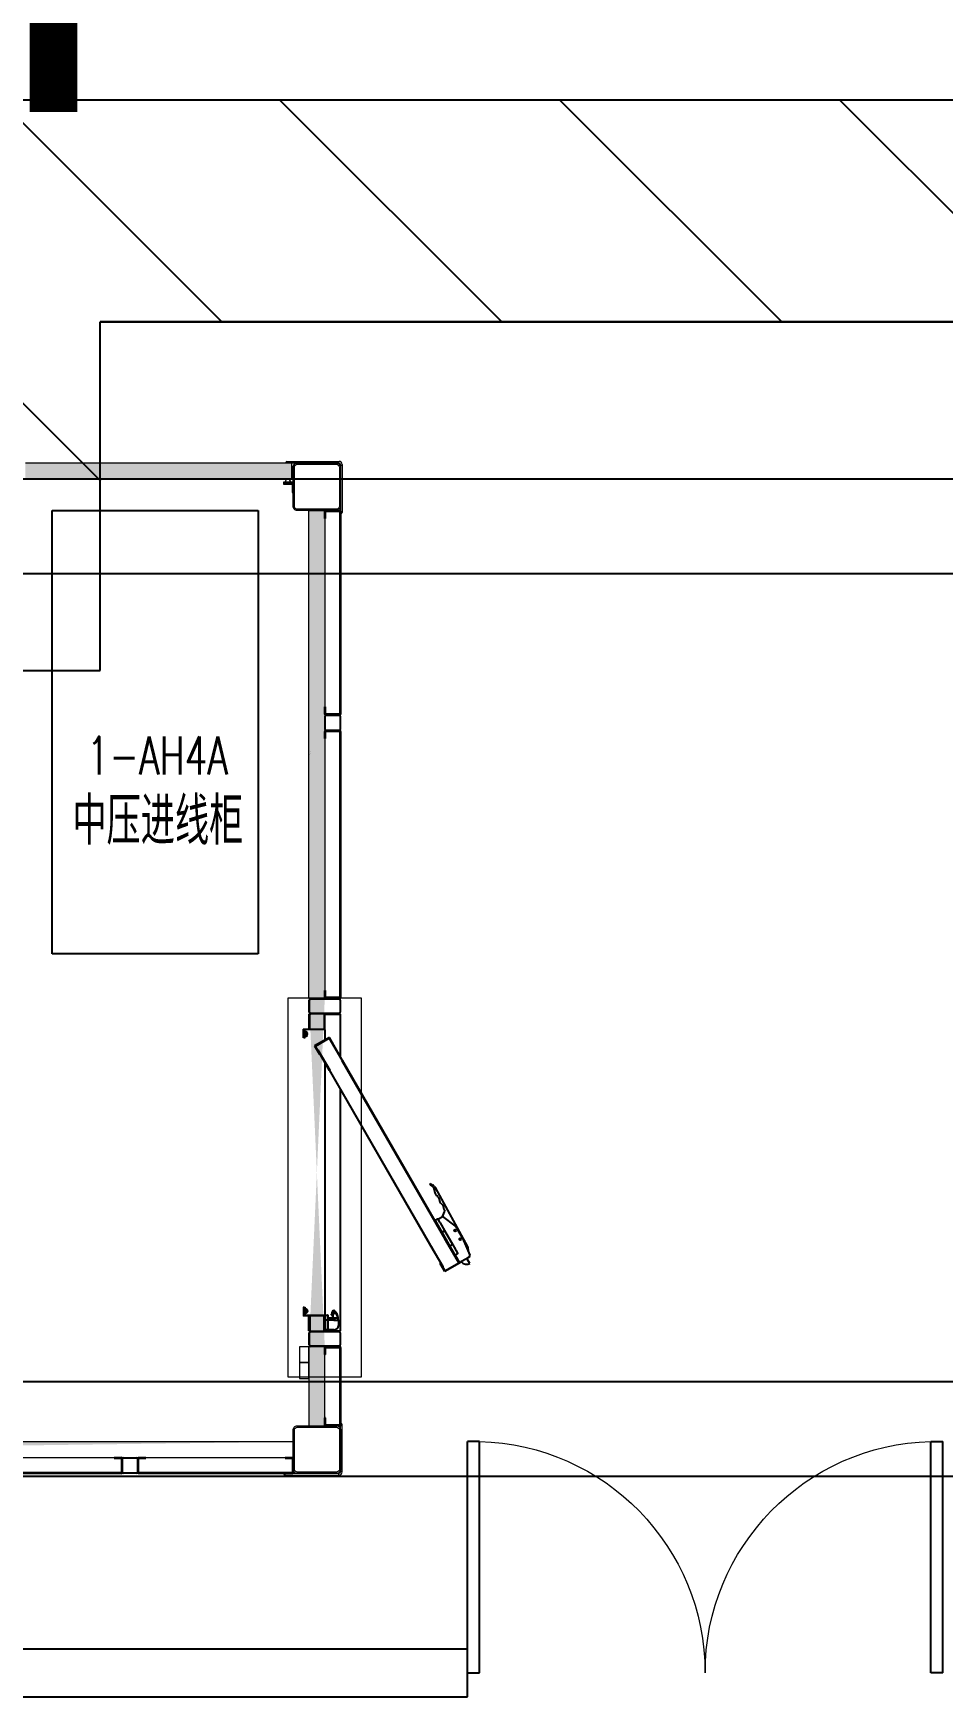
# Model space of a CAD drawing. Extents: x 758840 to 1108724, y -102573 to 143521.
# Drawn here: x 880292 to 883163, y 63888 to 69139 of the extents above; entities that cross this region are included whole.
import ezdxf
from ezdxf.xclip import XClip

# ---------------------------------------------------------------- set-up
doc = ezdxf.new("R2010")
doc.units = 0
doc.header["$LTSCALE"] = 1000
doc.header["$MEASUREMENT"] = 0
for name, color, linetype in [('02电气-设备', 255, 'Continuous'), ('02电气-设备基础', 252, 'Continuous'), ('DOOR_FIRE', 4, 'Continuous'), ('HATCH', 4, 'Continuous'), ('LWIRE', 1, 'Continuous'), ('WALL-MOVE', 6, 'Continuous'), ('电缆沟', 2, 'Continuous'), ('空调标注', 3, 'Continuous'), ('钢盖板', 6, 'Continuous')]:
    doc.layers.add(name, color=color, linetype=linetype)
doc.layers.add('细实线', color=3, linetype='Continuous', lineweight=5)
doc.styles.get("Standard").update_dxf_attribs({"font": 'gbenor.shx', "bigfont": 'gbcbig.shx'})
doc.styles.add('电气文字', font='txtd.shx', dxfattribs={"width": 0.8, "height": 3.5, "bigfont": 'HZTXT.shx'})
pattern_1 = [(315, (-6393581, 4851932.706), (28.28427125, 28.28427125), [4.0142, -35.9858]), (315, (-6393602.19, 4851911.516), (28.28427125, 28.28427125), [4.0142, -35.9858]), (135, (-6393568.565, 4851906.755), (-28.28427125, -28.28427125), [4.0142, -35.9858]), (135, (-6393576.24, 4851899.08), (-28.28427125, -28.28427125), [4.0142, -35.9858]), (225, (-6393553.707, 4851912.52), (28.28427125, -28.28427125), [40.0194, 0.0194]), (180, (-6393563.022, 4851906.045), (-28.2842, 28.2842), [3.4144, -53.1542]), (161.56505, (-6393538.152, 4851934.33), (-28.284169758, 28.28429741), [2.244, -87.1988]), (161.56505, (-6393566.436, 4851906.045), (-28.284169758, 28.28429741), [2.244, -87.1988]), (198.43495, (-6393530.48, 4851935.75), (-28.28429741, 28.28416976), [4.488, -84.9548]), (198.43495, (-6393558.764, 4851907.464), (-28.28429741, 28.28416976), [4.488, -84.9548]), (108.43495, (-6393543.119, 4851937.877), (-28.28429741, 28.284169758), [21.3712, -68.0716]), (108.43495, (-6393571.403, 4851909.593), (-28.28429741, 28.284169758), [21.3712, -68.0716]), (161.56505, (-6393552.715, 4851960.99), (-28.284169758, 28.28429741), [2.244, -87.1988]), (161.56505, (-6393581, 4851932.706), (-28.284169758, 28.28429741), [2.244, -87.1988]), (180, (-6393583.129, 4851933.415), (-28.2842, 28.2842), [3.4144, -53.1542]), (198.43495, (-6393558.26, 4851961.7), (-28.28429741, 28.28416976), [4.488, -84.9548]), (198.43495, (-6393586.543, 4851933.415), (-28.28429741, 28.28416976), [4.488, -84.9548]), (90, (-6393602.9, 4851913.645), (-28.2842, 28.2842), [3.4144, -53.1542]), (108.43495, (-6393573.905, 4851939.8), (-28.28429741, 28.284169758), [2.244, -87.1988]), (108.43495, (-6393602.19, 4851911.516), (-28.28429741, 28.284169758), [2.244, -87.1988]), (71.56505, (-6393574.615, 4851945.343), (-28.28416976, 28.28429741), [4.488, -84.9548]), (71.56505, (-6393602.9, 4851917.06), (-28.28416976, 28.28429741), [4.488, -84.9548]), (161.56505, (-6393550.793, 4851930.204), (-28.284169758, 28.28429741), [21.3712, -68.0716]), (161.56505, (-6393579.077, 4851901.92), (-28.284169758, 28.28429741), [21.3712, -68.0716]), (90, (-6393575.53, 4851893.538), (-28.2842, 28.2842), [3.4144, -53.1542]), (108.43495, (-6393547.244, 4851925.237), (-28.28429741, 28.284169758), [2.244, -87.1988]), (108.43495, (-6393575.529, 4851896.952), (-28.28429741, 28.284169758), [2.244, -87.1988]), (71.56505, (-6393548.664, 4851917.564), (-28.28416976, 28.28429741), [4.488, -84.9548]), (71.56505, (-6393576.948, 4851889.28), (-28.28416976, 28.28429741), [4.488, -84.9548])]

# ---------------------------------------------------------------- blocks, each defined once
blk = doc.blocks.new('332525')
at = {"color": 0, "lineweight": 15}
for p, q in [((1935718.8, 679933.7), (1935745.8, 679933.7)), ((1935718.8, 679930.7), (1935718.8, 679933.7)), ((1935748.8, 679930.7), (1935718.8, 679930.7)), ((1935745.8, 679933.7), (1935745.8, 679960.7)), ((1935745.8, 679960.7), (1935748.8, 679960.7)), ((1935748.8, 679930.7), (1935745.8, 679930.7)), ((1935748.8, 679960.7), (1935748.8, 679930.7)), ((1935748.8, 679933.7), (1935748.8, 679930.7))]:
    blk.add_line(p, q, dxfattribs=at)
blk = doc.blocks.new('dfgfdgdf')
at = {"lineweight": 15}
h = blk.add_hatch(dxfattribs=at)
h.set_pattern_fill('ANSI35', color=2, scale=0.9)
h.set_pattern_definition([(45, (0, 0), (-4.041115254, 4.041115254), []), (45, (4.041, 0), (-4.041115254, 4.041115254), [7.14375, -1.42875, 0, -1.42875])])
h.paths.add_polyline_path([(1999348.3, 678429.3), (1999331.3, 678429.3, 1)])
blk.add_line((1999352.3, 678432.3), (1999327.3, 678432.3))
at = {"color": 0, "lineweight": 15}
for p, q in [((1999352.3, 678432.3), (1999327.3, 678432.3)), ((1999327.3, 678432.3), (1999327.3, 678429.3)), ((1999327.3, 678429.3), (1999352.3, 678429.3)), ((1999352.3, 678432.3), (1999352.3, 678429.3))]:
    blk.add_line(p, q, dxfattribs=at)
blk.add_arc((1999339.8, 678429.3), 8.49, 180, 360, dxfattribs=at)
blk = doc.blocks.new('BD4-PAL0101-LVPM-07')
at = {"ltscale": 5}
h = blk.add_hatch(dxfattribs=at)
h.set_pattern_fill('隔热材料01', color=8, scale=80, angle=45)
h.set_pattern_definition(pattern_1)
h.paths.add_polyline_path([(1915306.6, 710273.1), (1915872.1, 710273.1), (1915872.1, 710323.1), (1915306.6, 710323.1)])
h.paths.add_polyline_path([(1914736.1, 710273.1), (1915301.6, 710273.1), (1915301.6, 710323.1), (1914736.1, 710323.1)])
h.paths.add_polyline_path([(1916874.6, 710323.1), (1915982.1, 710323.1), (1915982.1, 710273.1), (1916874.6, 710273.1)])
h.paths.add_polyline_path([(1917772.1, 710323.1), (1916879.6, 710323.1), (1916879.6, 710273.1), (1917772.1, 710273.1)])
h.paths.add_polyline_path([(1917882.1, 710273.1), (1918774.6, 710273.1), (1918774.6, 710323.1), (1917882.1, 710323.1)])
h.paths.add_polyline_path([(1918779.6, 710323.1), (1918779.6, 710273.1), (1919672.1, 710273.1), (1919672.1, 710323.1)])
h.paths.add_polyline_path([(1920874.6, 710323.1), (1919782.1, 710323.1), (1919782.1, 710273.1), (1920874.6, 710273.1)])
h.paths.add_polyline_path([(1920879.6, 710323.1), (1920879.6, 710273.1), (1921972.1, 710273.1), (1921972.1, 710323.1)])
h.paths.add_polyline_path([(1923279.6, 710323.1), (1922082.1, 710323.1), (1922082.1, 710273.1), (1923279.6, 710273.1)])
h.paths.add_polyline_path([(1923284.6, 710323.1), (1923284.6, 710273.1), (1924482.1, 710273.1), (1924482.1, 710323.1)])
h.paths.add_polyline_path([(1925884.6, 710323.1), (1924592.1, 710323.1), (1924592.1, 710273.1), (1925884.6, 710273.1)])
h.paths.add_polyline_path([(1925889.6, 710323.1), (1925889.6, 710273.1), (1927182.1, 710273.1), (1927182.1, 710323.1)])
h.paths.add_polyline_path([(1927292.1, 710323.1), (1928132.1, 710323.1), (1928132.1, 710273.1), (1927292.1, 710273.1)])
h = blk.add_hatch(dxfattribs=at)
h.set_pattern_fill('隔热材料01', color=8, scale=80, angle=45)
h.set_pattern_definition(pattern_1)
edge = h.paths.add_edge_path()
edge.add_line((1928187.1, 707533.1), (1928187.1, 707283.1))
edge.add_line((1928237.1, 707283.1), (1928237.1, 707533.1))
edge.add_line((1928187.1, 708633.1), (1928187.1, 710173.1))
edge.add_line((1928237.1, 710173.1), (1928237.1, 708633.1))
h = blk.add_hatch(dxfattribs=at)
h.set_pattern_fill('隔热材料01', color=8, scale=80, angle=45)
h.set_pattern_definition(pattern_1)
edge = h.paths.add_edge_path()
edge.add_line((1914731.1, 707183.1), (1914731.1, 707233.1))
edge.add_line((1914741, 707233.1), (1914741, 707183.1))
edge.add_line((1914961.1, 707183.1), (1915777, 707183.1))
edge.add_line((1915777, 707233.1), (1914961.1, 707233.1))
edge.add_line((1915877, 707183.1), (1917641.1, 707183.1))
edge.add_line((1917641.1, 707233.1), (1915877, 707233.1))
edge.add_line((1919291.1, 707183.1), (1924487.1, 707183.1))
edge.add_line((1924487.1, 707233.1), (1919291.1, 707233.1))
edge.add_line((1924587.1, 707183.1), (1928137.1, 707183.1))
edge.add_line((1928137.1, 707233.1), (1924587.1, 707233.1))
edge = h.paths.add_edge_path(flags=17)
edge.add_line((1924487.1, 707183.1), (1924487.1, 707233.1))
edge.add_line((1924587.1, 707233.1), (1924587.1, 707183.1))
edge.add_line((1919291.1, 707233.1), (1919291.1, 707183.1))
edge.add_line((1917641.1, 707183.1), (1917641.1, 707233.1))
edge.add_line((1914961.1, 707233.1), (1914961.1, 707183.1))
edge.add_line((1928137.1, 707183.1), (1928137.1, 707233.1))
at = {"layer": 'HATCH'}
h = blk.add_hatch(dxfattribs=at)
h.set_pattern_fill('ANSI32', color=256)
h.set_pattern_definition([(45, (-1084264.571, -267531.103), (-6.73519209, 6.73519209), []), (45, (-1084260.081, -267531.103), (-6.73519209, 6.73519209), [])])
h.paths.add_polyline_path([(1928207.7, 708481.8), (1928251, 708506.8), (1928294.7, 708431.1), (1928296.7, 708431.5), (1928251.7, 708509.5), (1928204.9, 708482.5), (1928219.9, 708456.5), (1928221.7, 708457.5), (1928214.7, 708469.7)])
h = blk.add_hatch(dxfattribs=at)
h.set_pattern_fill('ISO02W100', color=256, scale=0.5, angle=90)
h.set_pattern_definition([(90, (-1084264.5713, -267531.1032), (-2.5, 2e-16), [6, -1.5])])
h.paths.add_polyline_path([(1928214.7, 708469.7), (1928221.7, 708457.5), (1928251.7, 708405.5), (1928252.6, 708406), (1928215.5, 708470.2)])
h = blk.add_hatch(dxfattribs=at)
h.set_pattern_fill('ANSI32', color=256, angle=60)
h.set_pattern_definition([(105, (1632899.145, -347526.268), (-9.200443495, -2.465251405), []), (105, (1632901.3905, -347522.38), (-9.200443495, -2.465251405), [])])
h.paths.add_polyline_path([(1928616.5, 707773.1), (1928659.8, 707798.1), (1928616.1, 707873.8), (1928617.5, 707875.4), (1928662.5, 707797.4), (1928615.8, 707770.4), (1928600.8, 707796.3), (1928602.5, 707797.3), (1928609.5, 707785.2)])
h = blk.add_hatch(dxfattribs=at)
h.set_pattern_fill('ISO02W100', color=256, scale=0.5, angle=150)
h.set_pattern_definition([(150, (1632899.1454, -347526.2684), (-1.25, -2.1650635095), [6, -1.5])])
h.paths.add_polyline_path([(1928609.5, 707785.2), (1928602.5, 707797.3), (1928572.5, 707849.4), (1928573.3, 707849.9), (1928610.4, 707785.7)])
at = {"linetype": 'ByBlock', "lineweight": 15}
for p, q in [((1927292.1, 710323.1), (1928132.1, 710323.1)), ((1928117.1, 710323.1), (1928117.1, 710328.1)), ((1928117.1, 710328.1), (1928282.1, 710328.1)), ((1928132.1, 710323.1), (1928132.1, 710273.1)), ((1928280.1, 710323.1), (1928280.1, 710328.1)), ((1928287.1, 710316.1), (1928292.1, 710316.1)), ((1928292.1, 710318.1), (1928292.1, 710167.1)), ((1928132.1, 710273.1), (1927292.1, 710273.1)), ((1928287.1, 710167.1), (1928292.1, 710167.1)), ((1928289.1, 710164.1), (1928287.1, 710164.1)), ((1928187.1, 708633.1), (1928287.1, 708633.1)), ((1928289.1, 707290.1), (1928287.1, 707290.1)), ((1928287.1, 707287.1), (1928292.1, 707287.1)), ((1928292.1, 707138.1), (1928292.1, 707287.1)), ((1928280.1, 707133.1), (1928108.1, 707133.1)), ((1928111.1, 707133.1), (1928111.1, 707128.1)), ((1928111.1, 707128.1), (1928282.1, 707128.1)), ((1928287.1, 707140.1), (1928292.1, 707140.1))]:
    blk.add_line(p, q, dxfattribs=at)
at = {"linetype": 'Continuous', "lineweight": 15}
for p, q in [((1927319.9, 710322), (1927319.9, 710322)), ((1928235.9, 709492.1), (1928235.9, 709492.1)), ((1928187.8, 709425.5), (1928187.8, 709425.5)), ((1928188.6, 709404.3), (1928188.6, 709404.3)), ((1928190.7, 709404.9), (1928190.7, 709404.9)), ((1928192.5, 709412.9), (1928192.5, 709412.9)), ((1928187.3, 708678.5), (1928187.3, 708678.5)), ((1928209.5, 708633.6), (1928209.5, 708633.6))]:
    blk.add_line(p, q, dxfattribs=at)
at = {"lineweight": 15}
for p, q in [((1928287.1, 710316.1), (1928287.1, 710164.1)), ((1928137.1, 710262.6), (1928107.1, 710262.6)), ((1928107.1, 710262.6), (1928107.1, 710259.6)), ((1928137.1, 710259.6), (1928110.1, 710259.6)), ((1928110.1, 710259.6), (1928137.1, 710259.6)), ((1928137.1, 710259.6), (1928137.1, 710262.6)), ((1928187.1, 710173.1), (1928237.1, 710173.1)), ((1928187.1, 708633.1), (1928187.1, 710173.1)), ((1928237.1, 710173.1), (1928237.1, 708633.1)), ((1928353.3, 708633.1), (1928120.8, 708633.1)), ((1928120.8, 708633.1), (1928120.8, 707438.5)), ((1928237.1, 708633.1), (1928187.1, 708633.1)), ((1928353.3, 707438.5), (1928353.3, 708633.1)), ((1928234.1, 708583.1), (1928234.1, 708536.1)), ((1928237.1, 708583.1), (1928237.1, 708533.1)), ((1928234.1, 708536.1), (1928169.1, 708536.1)), ((1928169.1, 708508.1), (1928169.1, 708536.1)), ((1928172.1, 708508.1), (1928169.1, 708508.1)), ((1928237.1, 708533.1), (1928172.1, 708533.1)), ((1928172.1, 708533.1), (1928172.1, 708508.1)), ((1928172.1, 707658.1), (1928169.1, 707658.1)), ((1928169.1, 707658.1), (1928169.1, 707630.1)), ((1928172.1, 707633.1), (1928172.1, 707658.1)), ((1928234.1, 707630.1), (1928169.1, 707630.1)), ((1928237.1, 707633.1), (1928172.1, 707633.1)), ((1928234.1, 707583.1), (1928234.1, 707630.1)), ((1928237.1, 707583.1), (1928237.1, 707633.1)), ((1928237.1, 707533.1), (1928187.1, 707533.1)), ((1928187.1, 707533.1), (1928187.1, 707283.1)), ((1928237.1, 707283.1), (1928237.1, 707533.1)), ((1928120.8, 707438.5), (1928353.3, 707438.5)), ((1928187.1, 707283.1), (1928237.1, 707283.1)), ((1928137.1, 707233.1), (1924587.1, 707233.1)), ((1928137.1, 707183.1), (1928137.1, 707233.1)), ((1924587.1, 707183.1), (1928137.1, 707183.1))]:
    blk.add_line(p, q, dxfattribs=at)
at = {"linetype": 'Continuous', "lineweight": 25}
for p, q in [((1928237.1, 710148.1), (1928237.1, 710170.9)), ((1928239.1, 710148.1), (1928239.1, 710170.9)), ((1928284.9, 710173.1), (1928239.3, 710173.1)), ((1928239.3, 710173.1), (1928284.9, 710173.1)), ((1928239.3, 710171.1), (1928284.9, 710171.1)), ((1928285.1, 710170.9), (1928285.1, 709530.3)), ((1928287.1, 710170.9), (1928287.1, 709530.3)), ((1928239.1, 710148.1), (1928237.1, 710148.1)), ((1928237.1, 709530.3), (1928237.1, 709553.1)), ((1928239.1, 709553.1), (1928237.1, 709553.1)), ((1928239.1, 709530.3), (1928239.1, 709553.1)), ((1928284.9, 709530.1), (1928239.3, 709530.1)), ((1928284.9, 709528.1), (1928239.3, 709528.1)), ((1928237.1, 709453.1), (1928237.1, 709475.9)), ((1928239.1, 709453.1), (1928237.1, 709453.1)), ((1928239.1, 709453.1), (1928239.1, 709475.9)), ((1928284.9, 709478.1), (1928239.3, 709478.1)), ((1928239.3, 709478.1), (1928284.9, 709478.1)), ((1928239.3, 709476.1), (1928284.9, 709476.1)), ((1928285.1, 709475.9), (1928285.1, 708635.3)), ((1928287.1, 709475.9), (1928287.1, 708635.3)), ((1928237.1, 708635.3), (1928237.1, 708658.1)), ((1928239.1, 708658.1), (1928237.1, 708658.1)), ((1928239.1, 708635.3), (1928239.1, 708658.1)), ((1928284.9, 708635.1), (1928239.3, 708635.1)), ((1928284.9, 708633.1), (1928239.3, 708633.1)), ((1928571.4, 708047.3), (1928568.6, 708045.8)), ((1928573.2, 708041.4), (1928568.6, 708045.8)), ((1928577.7, 708043.6), (1928571.4, 708047.3)), ((1928586.8, 708034.2), (1928686.9, 707850.7)), ((1928613, 707967), (1928616.5, 707960.6)), ((1928592.7, 707936.3), (1928585, 707931.8)), ((1928590.5, 707922.2), (1928585, 707931.8)), ((1928592.4, 707918.9), (1928590.5, 707922.2)), ((1928606.7, 707894.1), (1928592.4, 707918.9)), ((1928593.5, 707936.3), (1928607.2, 707943.6)), ((1928594.3, 707935.6), (1928599.5, 707926.5)), ((1928599.5, 707926.5), (1928601.1, 707923.8)), ((1928601.1, 707923.8), (1928614.9, 707900)), ((1928608.2, 707944.1), (1928647.4, 707914.4)), ((1928610, 707946.5), (1928616.5, 707960.6)), ((1928610.1, 707943.8), (1928611.2, 707941.8)), ((1928614.5, 707898.6), (1928606.7, 707894.1)), ((1928631.7, 707850.8), (1928606.7, 707894.1)), ((1928614.9, 707900), (1928640.9, 707854.9)), ((1928652.7, 707908.5), (1928674.8, 707870.1)), ((1928676.5, 707866.7), (1928695.3, 707821.8)), ((1928677.1, 707869), (1928676.9, 707868.9)), ((1928639.5, 707855.3), (1928631.7, 707850.8)), ((1928641.1, 707834.6), (1928631.7, 707850.8)), ((1928640.9, 707854.9), (1928649.7, 707839.6)), ((1928643, 707831.2), (1928641.1, 707834.6)), ((1928648.4, 707821.8), (1928643, 707831.2)), ((1928656.2, 707826.3), (1928648.4, 707821.8)), ((1928648.4, 707821.8), (1928662, 707798.2)), ((1928649.7, 707839.6), (1928651.3, 707836.9)), ((1928651.3, 707836.9), (1928656.5, 707827.9)), ((1928685.3, 707853.6), (1928685.5, 707853.7)), ((1928693.8, 707816.9), (1928685.8, 707811.9)), ((1928695.2, 707795.7), (1928685.8, 707811.9)), ((1928689, 707844.3), (1928691.1, 707831.9)), ((1928662.1, 707798.2), (1928662, 707798.2)), ((1928662.5, 707797.4), (1928662.1, 707798.2)), ((1928662.5, 707797.4), (1928668.9, 707801.3)), ((1928237.1, 707508.1), (1928237.1, 707530.9)), ((1928239.1, 707508.1), (1928237.1, 707508.1)), ((1928239.1, 707508.1), (1928239.1, 707530.9)), ((1928284.9, 707533.1), (1928239.3, 707533.1)), ((1928239.3, 707533.1), (1928284.9, 707533.1)), ((1928239.3, 707531.1), (1928284.9, 707531.1)), ((1928285.1, 707530.9), (1928285.1, 707285.3)), ((1928287.1, 707530.9), (1928287.1, 707285.3)), ((1928237.1, 707285.3), (1928237.1, 707308.1)), ((1928239.1, 707308.1), (1928237.1, 707308.1)), ((1928239.1, 707285.3), (1928239.1, 707308.1)), ((1928284.9, 707285.1), (1928239.3, 707285.1)), ((1928284.9, 707283.1), (1928239.3, 707283.1)), ((1927572.1, 707181.1), (1927572.1, 707183.1)), ((1927572.1, 707183.1), (1927594.9, 707183.1)), ((1927572.1, 707181.1), (1927594.9, 707181.1)), ((1927595.1, 707180.9), (1927595.1, 707135.3)), ((1927597.1, 707135.3), (1927597.1, 707180.9)), ((1927597.1, 707180.9), (1927597.1, 707135.3)), ((1927647.1, 707135.3), (1927647.1, 707180.9)), ((1927649.1, 707135.3), (1927649.1, 707180.9)), ((1927649.3, 707183.1), (1927672.1, 707183.1)), ((1927649.3, 707181.1), (1927672.1, 707181.1)), ((1927672.1, 707181.1), (1927672.1, 707183.1)), ((1928112.1, 707181.1), (1928112.1, 707183.1)), ((1928112.1, 707183.1), (1928134.9, 707183.1)), ((1928112.1, 707181.1), (1928134.9, 707181.1)), ((1928135.1, 707180.9), (1928135.1, 707135.3)), ((1928137.1, 707135.3), (1928137.1, 707180.9)), ((1928137.1, 707180.9), (1928137.1, 707135.3)), ((1927594.9, 707135.1), (1927139.3, 707135.1)), ((1927594.9, 707133.1), (1927139.3, 707133.1)), ((1928134.9, 707135.1), (1927649.3, 707135.1)), ((1928134.9, 707133.1), (1927649.3, 707133.1))]:
    blk.add_line(p, q, dxfattribs=at)
for p, q in [((1928234.1, 708583.1), (1928237.1, 708583.1)), ((1928251.7, 708509.5), (1928204.9, 708482.5)), ((1928207.7, 708481.8), (1928251, 708506.8)), ((1928251, 708506.8), (1928294.7, 708431.1)), ((1928296.7, 708431.5), (1928251.7, 708509.5)), ((1928204.9, 708482.5), (1928219.9, 708456.5)), ((1928221.7, 708457.5), (1928207.7, 708481.8)), ((1928219.9, 708456.5), (1928221.7, 708457.5)), ((1928617.5, 707875.4), (1928293, 708438)), ((1928248, 708412), (1928609.5, 707785.2)), ((1928573.3, 707849.9), (1928248.8, 708412.5)), ((1928252.6, 708406), (1928251.7, 708405.5)), ((1928252.6, 708406), (1928251.7, 708405.5)), ((1928291.3, 708437), (1928616.1, 707873.8)), ((1928296.7, 708431.5), (1928294.7, 708431.1)), ((1928296.7, 708431.5), (1928294.7, 708431.1)), ((1928585, 707931.8), (1928662.5, 707797.4)), ((1928617.5, 707875.4), (1928616.1, 707873.8)), ((1928659.8, 707798.1), (1928616.1, 707873.8)), ((1928617.5, 707875.4), (1928662.5, 707797.4)), ((1928573.3, 707849.9), (1928572.5, 707849.4)), ((1928600.8, 707796.3), (1928602.5, 707797.3)), ((1928615.8, 707770.4), (1928600.8, 707796.3)), ((1928602.5, 707797.3), (1928616.5, 707773.1)), ((1928662.5, 707797.4), (1928615.8, 707770.4)), ((1928616.5, 707773.1), (1928659.8, 707798.1)), ((1928235.6, 707583.1), (1928237.1, 707583.1))]:
    blk.add_line(p, q)
at = {"lineweight": -3}
for p, q in [((1928237.1, 708583.1), (1928287.1, 708583.1)), ((1928287.1, 708448.2), (1928287.1, 708583.1)), ((1928237.1, 708533.1), (1928237.1, 708501.1)), ((1928237.1, 708432.8), (1928237.1, 707633.1)), ((1928287.1, 707583.1), (1928287.1, 708344.2)), ((1928237.1, 707583.1), (1928287.1, 707583.1))]:
    blk.add_line(p, q, dxfattribs=at)
at = {"linetype": 'Continuous'}
for p, q in [((1928237.1, 707633.1), (1928237.1, 707586.1)), ((1928237.1, 707633.1), (1928246.1, 707633.1)), ((1928246.1, 707616.8), (1928237.1, 707616.8)), ((1928246.1, 707633.1), (1928246.1, 707586.4)), ((1928246.6, 707632.6), (1928246.6, 707586.7)), ((1928246.6, 707621.4), (1928247.1, 707621.4)), ((1928246.7, 707624), (1928279, 707624)), ((1928247.1, 707586.1), (1928247.1, 707621.4)), ((1928251.8, 707618.4), (1928251.9, 707618.9)), ((1928254.2, 707623.5), (1928270.8, 707623.5)), ((1928261.9, 707640.5), (1928261.9, 707623.5)), ((1928262.4, 707640.5), (1928261.9, 707640.5)), ((1928262.4, 707640.5), (1928262.4, 707624)), ((1928267.8, 707643.5), (1928268.1, 707643.9)), ((1928278.5, 707623.7), (1928278.5, 707617.1)), ((1928279, 707617.1), (1928279, 707624)), ((1928280.1, 707617.1), (1928280.1, 707616.6)), ((1928280.1, 707616.6), (1928280.1, 707600.1)), ((1928280.6, 707616.6), (1928280.1, 707616.6)), ((1928280.6, 707600.1), (1928280.1, 707600.1)), ((1928280.6, 707616.6), (1928280.6, 707600.1)), ((1928246.1, 707586.3), (1928237.1, 707586.3)), ((1928266.6, 707586.1), (1928237.1, 707586.1)), ((1928246.1, 707586.1), (1928246.1, 707586.3)), ((1928266.6, 707586.6), (1928246.6, 707586.6)), ((1928266.6, 707586.1), (1928266.6, 707586.6))]:
    blk.add_line(p, q, dxfattribs=at)
for points in [[(1928187.1, 708583.1), (1928187.1, 708536.1), (1928189.8, 708536.1), (1928189.8, 708583.1)], [(1928187.1, 707583.1), (1928187.1, 707630.1), (1928189.8, 707630.1), (1928189.8, 707583.1)]]:
    blk.add_lwpolyline(points, close=True)
for points in [[(1928251.7, 708405.5), (1928214.7, 708469.7), (1928215.5, 708470.2), (1928252.6, 708406)], [(1928572.5, 707849.4), (1928609.5, 707785.2), (1928610.4, 707785.7), (1928573.3, 707849.9)]]:
    blk.add_lwpolyline(points)
at = {"linetype": 'Continuous', "lineweight": 25, "flags": 128}
for points in [[(1928607.2, 707943.6), (1928607.4, 707943.7), (1928607.6, 707943.8), (1928607.7, 707943.9), (1928607.9, 707944), (1928608, 707944), (1928608.1, 707944.1), (1928608.1, 707944.1), (1928608.2, 707944.1)], [(1928677.1, 707869), (1928677.2, 707868.9), (1928677.4, 707868.6), (1928677.6, 707868.1), (1928678, 707867.4), (1928678.5, 707866.6), (1928679, 707865.6), (1928679.6, 707864.4), (1928680.3, 707863.2), (1928681, 707862), (1928681.7, 707860.7), (1928682.3, 707859.5), (1928683, 707858.3), (1928683.6, 707857.2), (1928684.2, 707856.2), (1928684.6, 707855.3), (1928685, 707854.6), (1928685.3, 707854.1), (1928685.4, 707853.8), (1928685.5, 707853.7), (1928685.5, 707853.7)], [(1928685.8, 707811.9), (1928685.7, 707811.8), (1928685.4, 707811.7), (1928684.9, 707811.4), (1928684.2, 707811), (1928683.3, 707810.5), (1928682.3, 707809.9), (1928681, 707809.1), (1928679.7, 707808.3), (1928678.1, 707807.5), (1928676.4, 707806.5), (1928674.6, 707805.4), (1928672.7, 707804.3), (1928670.7, 707803.2), (1928668.6, 707802), (1928666.5, 707800.7), (1928664.3, 707799.5), (1928662.1, 707798.2)]]:
    blk.add_lwpolyline(points, dxfattribs=at)
at = {"lineweight": 15}
for points in [[(1928157.1, 707483.1), (1928187.1, 707483.1), (1928187.1, 707533.1), (1928157.1, 707533.1)], [(1928157.1, 707433.1), (1928187.1, 707433.1), (1928187.1, 707483.1), (1928157.1, 707483.1)]]:
    blk.add_lwpolyline(points, close=True, dxfattribs=at)
at = {"linetype": 'Continuous', "lineweight": 25}
for centre in [(1928648.9, 707900.3), (1928664.9, 707872.6)]:
    blk.add_circle(centre, 3, dxfattribs=at)
blk.add_circle((1928259.5, 707634.8), 1.99)
at = {"linetype": 'Continuous'}
for radius in [3.25, 1.75]:
    blk.add_circle((1928266, 707640.5), radius, dxfattribs=at)
at = {"linetype": 'ByBlock', "lineweight": 15}
for centre, radius, start, end in [((1928117.1, 710325.1), 3, 90, 180), ((1928280.1, 710316.1), 7, 0, 90), ((1928282.1, 710318.1), 10, 0, 90), ((1928289.1, 710167.1), 3, 270, 0), ((1928289.1, 707287.1), 3, 0, 90), ((1928111.1, 707131.1), 3, 180, 270), ((1928280.1, 707140.1), 7, 270, 0), ((1928282.1, 707138.1), 10, 270, 0)]:
    blk.add_arc(centre, radius, start, end, dxfattribs=at)
at = {"lineweight": 15}
blk.add_arc((1928120.6, 710262.6), 8.49, 0, 180, dxfattribs=at)
at = {"linetype": 'Continuous', "lineweight": 25}
for centre, radius, start, end in [((1928239.3, 710170.9), 2.2, 90, 180), ((1928239.3, 710170.9), 0.2, 90, 180), ((1928284.9, 710170.9), 2.2, 0, 90), ((1928284.9, 710170.9), 0.2, 0, 90), ((1928239.3, 709530.3), 2.2, 180, 270), ((1928239.3, 709530.3), 0.2, 180, 270), ((1928284.9, 709530.3), 2.2, 270, 0), ((1928284.9, 709530.3), 0.2, 270, 0), ((1928239.3, 709475.9), 2.2, 90, 180), ((1928239.3, 709475.9), 0.2, 90, 180), ((1928284.9, 709475.9), 2.2, 0, 90), ((1928284.9, 709475.9), 0.2, 0, 90), ((1928239.3, 708635.3), 2.2, 180, 270), ((1928239.3, 708635.3), 0.2, 180, 270), ((1928284.9, 708635.3), 2.2, 270, 0), ((1928284.9, 708635.3), 0.2, 270, 0), ((1928564.9, 708022.1), 25, 44.8765, 59.298), ((1928612.7, 707945.3), 3, 155.366, 208.1526), ((1928635.4, 707898.5), 20, 29.9999, 52.8925), ((1928614, 707899.5), 1, 299.9935, 29.9935), ((1928648.8, 707855.1), 30, 22.7467, 29.9999), ((1928640, 707854.4), 1, 29.9935, 119.9935), ((1928669.3, 707841.3), 20, 8.5112, 10.4112), ((1928691.6, 707820.3), 4, 301.9999, 22.7467), ((1928685.2, 707813), 20, 215.6951, 299.9999), ((1928239.3, 707530.9), 2.2, 90, 180), ((1928239.3, 707530.9), 0.2, 90, 180), ((1928284.9, 707530.9), 2.2, 0, 90), ((1928284.9, 707530.9), 0.2, 0, 90), ((1928239.3, 707285.3), 2.2, 180, 270), ((1928239.3, 707285.3), 0.2, 180, 270), ((1928284.9, 707285.3), 2.2, 270, 0), ((1928284.9, 707285.3), 0.2, 270, 0), ((1927594.9, 707180.9), 2.2, 0, 90), ((1927594.9, 707180.9), 0.2, 0, 90), ((1927649.3, 707180.9), 2.2, 90, 180), ((1927649.3, 707180.9), 0.2, 90, 180), ((1928134.9, 707180.9), 2.2, 0, 90), ((1928134.9, 707180.9), 0.2, 0, 90), ((1927594.9, 707135.3), 0.2, 270, 0), ((1927594.9, 707135.3), 2.2, 270, 0), ((1927649.3, 707135.3), 2.2, 180, 270), ((1927649.3, 707135.3), 0.2, 180, 270), ((1928134.9, 707135.3), 0.2, 270, 0), ((1928134.9, 707135.3), 2.2, 270, 0)]:
    blk.add_arc(centre, radius, start, end, dxfattribs=at)
at = {"linetype": 'Continuous'}
for centre, radius, start, end in [((1928246.1, 707632.6), 0.5, 0, 90), ((1928252.6, 707624.8), 6, 180, 262.8973), ((1928258.6, 707624.9), 12, 186.1504, 186.6338), ((1928258.9, 707624.9), 12.3, 186.639, 188.0783), ((1928252.6, 707624.8), 6.5, 212.2064, 262.8973), ((1928280.6, 707849.5), 232.9, 262.8973, 269.877), ((1928280.6, 707849.5), 232.4, 262.8973, 269.877), ((1928266, 707640.5), 6.5, 357.5273, 230.7667), ((1928266, 707640.5), 6, 1.7783, 226.7896), ((1928265.9, 707640.5), 4, 57.6083, 180), ((1928265.9, 707640.5), 3.5, 57.6083, 180), ((1928266.6, 707600.1), 14, 270, 0), ((1928266.6, 707600.1), 13.5, 270, 0), ((1928255.4, 707624), 23.1, 0, 57.6083), ((1928255.4, 707624), 23.6, 0, 57.6083), ((1928280.1, 707616.6), 0.5, 0, 89.877), ((1928246.1, 707586.6), 0.5, 270.0307, 0.0307), ((1928249.4, 707586.4), 3.26, 179.9989, 181.4196), ((1928253.1, 707586.7), 6.52, 179.9998, 180.7102)]:
    blk.add_arc(centre, radius, start, end, dxfattribs=at)
at = {"linetype": 'Continuous', "lineweight": 25}
for centre, major_axis, ratio, start_param, end_param in [((1928593.4, 707935.1), (0.65, -1.13), 0.766044, 2.407056, 3.141593), ((1928593.4, 707935.1), (0.65, -1.13), 0.766044, 1.570796, 2.407056), ((1928655.6, 707827.4), (0.65, -1.12), 0.770402, 0, 1.570796)]:
    blk.add_ellipse(centre, major_axis=major_axis, ratio=ratio, start_param=start_param, end_param=end_param, dxfattribs=at)
for points, knots in [([(1928585.3, 708020.2), (1928585, 708021.3), (1928584.4, 708023.6), (1928583.7, 708027.1), (1928582.8, 708030.5), (1928581.7, 708033.5), (1928580.2, 708036.1), (1928578.4, 708038.2), (1928576.1, 708040.1), (1928574.2, 708041), (1928573.2, 708041.4)], [0, 0, 0, 0, 0.13747, 0.275749, 0.412596, 0.54685, 0.651576, 0.758535, 0.872548, 1, 1, 1, 1]), ([(1928582.6, 708039.8), (1928583.1, 708039.3), (1928583.9, 708038.4), (1928584.9, 708037.1), (1928585.6, 708036.2), (1928586, 708035.6), (1928586.3, 708035.1), (1928586.5, 708034.8), (1928586.6, 708034.6), (1928586.6, 708034.5), (1928586.7, 708034.4), (1928586.7, 708034.3), (1928586.7, 708034.3), (1928586.8, 708034.3), (1928586.8, 708034.3), (1928586.8, 708034.2), (1928586.8, 708034.2), (1928586.8, 708034.2), (1928586.8, 708034.2), (1928586.8, 708034.2), (1928586.8, 708034.2), (1928586.8, 708034.2)], [0, 0, 0, 0, 0.285647, 0.520422, 0.679606, 0.786579, 0.858077, 0.905671, 0.937287, 0.958261, 0.972173, 0.981413, 0.987557, 0.991654, 0.994395, 0.996239, 0.997498, 0.998734, 0.999252, 0.999693, 1, 1, 1, 1]), ([(1928586.7, 708016.1), (1928586.5, 708016.7), (1928585.9, 708018), (1928585.5, 708019.4), (1928585.3, 708020.2)], [0, 0, 0, 0, 0.458562, 1, 1, 1, 1]), ([(1928587.7, 708014.3), (1928587.7, 708014.3), (1928587.7, 708014.4), (1928587.7, 708014.4), (1928587.6, 708014.4), (1928587.5, 708014.7), (1928587.2, 708015.3), (1928586.9, 708015.9), (1928586.7, 708016.1)], [0, 0, 0, 0, 0.010373, 0.023976, 0.049157, 0.137104, 0.561008, 1, 1, 1, 1]), ([(1928602.1, 707987.5), (1928602.1, 707987.5), (1928601.6, 707988.5), (1928600.8, 707990.8), (1928600, 707994.5), (1928599.3, 707997.7), (1928598.4, 708000.5), (1928597.6, 708002.3), (1928596.5, 708004), (1928595, 708005.9), (1928592.7, 708008.4), (1928589.9, 708011.2), (1928588.3, 708013.4), (1928587.7, 708014.3)], [0, 0, 0, 0, 0.000002, 0.113086, 0.227962, 0.36482, 0.434206, 0.503485, 0.562184, 0.620942, 0.741073, 0.888612, 1, 1, 1, 1]), ([(1928604.4, 707984.8), (1928604, 707985.2), (1928603.3, 707985.7), (1928602.7, 707986.4), (1928602.5, 707986.8), (1928602.3, 707987), (1928602.2, 707987.2), (1928602.2, 707987.3), (1928602.1, 707987.4), (1928602.1, 707987.4), (1928602.1, 707987.4), (1928602.1, 707987.4), (1928602.1, 707987.5), (1928602.1, 707987.5), (1928602.1, 707987.5)], [0, 0, 0, 0, 0.481251, 0.653153, 0.771122, 0.850158, 0.902214, 0.93624, 0.958507, 0.973197, 0.986566, 0.992393, 0.997095, 1, 1, 1, 1]), ([(1928604.4, 707984.8), (1928605.2, 707984.2), (1928606.7, 707983.1), (1928608.6, 707981), (1928610, 707978.4), (1928610.9, 707975.7), (1928611.5, 707972.8), (1928612.1, 707969.9), (1928612.7, 707968), (1928613, 707967)], [0, 0, 0, 0, 0.139985, 0.280152, 0.420261, 0.56011, 0.706673, 0.853191, 1, 1, 1, 1]), ([(1928686.9, 707850.7), (1928686.9, 707850.7), (1928686.9, 707850.7), (1928686.9, 707850.7), (1928686.9, 707850.7), (1928686.9, 707850.7), (1928687, 707850.5), (1928687.4, 707849.8), (1928687.9, 707848.5), (1928688.5, 707846.8), (1928688.8, 707845.5), (1928688.9, 707844.9)], [0, 0, 0, 0, 0.000472, 0.001102, 0.002314, 0.007063, 0.025853, 0.100787, 0.400751, 0.698075, 1, 1, 1, 1])]:
    blk.add_open_spline(points, degree=3, knots=knots, dxfattribs=at)
at = {"linetype": 'Continuous'}
for points, knots in [([(1928246.6, 707617), (1928246.6, 707617), (1928246.6, 707617), (1928246.6, 707616.9), (1928246.5, 707616.9), (1928246.4, 707616.8), (1928246.3, 707616.8), (1928246.2, 707616.8), (1928246.1, 707616.8)], [0, 0, 0, 0, 0.080311, 0.16989, 0.274034, 0.394487, 0.679099, 1, 1, 1, 1]), ([(1928247.1, 707621.4), (1928247.1, 707621.5), (1928246.9, 707622.1), (1928246.8, 707622.7), (1928246.7, 707623.2)], [0, 0, 0, 0, 0.25148, 1, 1, 1, 1]), ([(1928270.8, 707624), (1928270.8, 707624), (1928270.8, 707624), (1928270.8, 707624), (1928270.8, 707624), (1928270.8, 707623.9), (1928270.8, 707623.9), (1928270.8, 707623.9), (1928270.8, 707623.9), (1928270.8, 707623.8), (1928270.8, 707623.7), (1928270.8, 707623.7)], [0, 0, 0, 0, 0.004306, 0.017161, 0.038493, 0.068226, 0.152399, 0.268094, 0.413401, 0.585904, 1, 1, 1, 1]), ([(1928270.8, 707623.7), (1928270.9, 707623.7), (1928271, 707623.7), (1928271.1, 707623.8), (1928271.2, 707623.8), (1928271.3, 707623.9), (1928271.3, 707623.9), (1928271.3, 707623.9), (1928271.3, 707624)], [0, 0, 0, 0, 0.318418, 0.601539, 0.722113, 0.826859, 0.917754, 1, 1, 1, 1]), ([(1928270.8, 707623.5), (1928270.8, 707623.5), (1928270.9, 707623.5), (1928271, 707623.5), (1928271.1, 707623.5), (1928271.1, 707623.5), (1928271.2, 707623.5), (1928271.3, 707623.5), (1928271.3, 707623.5), (1928271.3, 707623.5), (1928271.3, 707623.5), (1928271.3, 707623.5)], [0, 0, 0, 0, 0.193349, 0.37967, 0.551242, 0.701751, 0.82558, 0.91801, 0.975918, 0.991706, 1, 1, 1, 1]), ([(1928246.6, 707586.7), (1928246.6, 707586.7), (1928246.6, 707586.6), (1928246.6, 707586.6), (1928246.5, 707586.5), (1928246.4, 707586.5), (1928246.3, 707586.4), (1928246.2, 707586.4), (1928246.1, 707586.4)], [0, 0, 0, 0, 0.080311, 0.16989, 0.274034, 0.394487, 0.679099, 1, 1, 1, 1]), ([(1928246.6, 707586.6), (1928246.6, 707586.5), (1928246.5, 707586.4), (1928246.4, 707586.4), (1928246.3, 707586.4), (1928246.2, 707586.3), (1928246.1, 707586.3)], [0, 0, 0, 0, 0.389192, 0.527509, 0.678026, 1, 1, 1, 1])]:
    blk.add_open_spline(points, degree=3, knots=knots, dxfattribs=at)
at = {"layer": '02电气-设备', "color": 5, "ltscale": 5}
for p, q in [((1927377.1, 710173.1), (1928027.1, 710173.1)), ((1927377.1, 708773.1), (1927377.1, 710173.1)), ((1928027.1, 710173.1), (1928027.1, 708773.1)), ((1928027.1, 708773.1), (1927377.1, 708773.1))]:
    blk.add_line(p, q, dxfattribs=at)
at = {"layer": '空调标注', "linetype": 'ByBlock', "lineweight": 15}
for p, q in [((1928114.1, 710325.1), (1928114.1, 710323.1)), ((1928114.1, 710323.1), (1928149.7, 710323.1)), ((1928280.1, 710323.1), (1928274.5, 710323.1)), ((1928287.1, 707140.1), (1928287.1, 707290.1)), ((1928108.1, 707131.1), (1928108.1, 707133.1)), ((1928280.1, 707133.1), (1928280.1, 707128.1))]:
    blk.add_line(p, q, dxfattribs=at)
at = {"layer": '细实线', "lineweight": 15}
for p, q in [((1928237.1, 709482.1), (1928237.1, 709524.1)), ((1928239.1, 709482.1), (1928239.1, 709524.1)), ((1928241.1, 709528.1), (1928283.1, 709528.1)), ((1928241.1, 709526.1), (1928283.1, 709526.1)), ((1928285.1, 709524.1), (1928285.1, 709482.1)), ((1928287.1, 709524.1), (1928287.1, 709482.1)), ((1928283.1, 709480.1), (1928241.1, 709480.1)), ((1928283.1, 709478.1), (1928241.1, 709478.1)), ((1927597.1, 707137.1), (1927597.1, 707179.1)), ((1927599.1, 707137.1), (1927599.1, 707179.1)), ((1927601.1, 707183.1), (1927643.1, 707183.1)), ((1927601.1, 707181.1), (1927643.1, 707181.1)), ((1927645.1, 707179.1), (1927645.1, 707137.1)), ((1927647.1, 707179.1), (1927647.1, 707137.1)), ((1927643.1, 707135.1), (1927601.1, 707135.1)), ((1927643.1, 707133.1), (1927601.1, 707133.1))]:
    blk.add_line(p, q, dxfattribs=at)
at = {"layer": '细实线', "linetype": 'ByBlock', "lineweight": 15}
for p, q in [((1928187.1, 708589.1), (1928187.1, 708627.1)), ((1928190.1, 708589.1), (1928190.1, 708627.1)), ((1928193.1, 708633.1), (1928281.1, 708633.1)), ((1928193.1, 708630.1), (1928281.1, 708630.1)), ((1928284.1, 708627.1), (1928284.1, 708589.1)), ((1928287.1, 708627.1), (1928287.1, 708589.1)), ((1928281.1, 708586.1), (1928193.1, 708586.1)), ((1928281.1, 708583.1), (1928193.1, 708583.1)), ((1928187.1, 707539.1), (1928187.1, 707577.1)), ((1928190.1, 707539.1), (1928190.1, 707577.1)), ((1928193.1, 707583.1), (1928281.1, 707583.1)), ((1928193.1, 707580.1), (1928281.1, 707580.1)), ((1928284.1, 707577.1), (1928284.1, 707539.1)), ((1928287.1, 707577.1), (1928287.1, 707539.1)), ((1928281.1, 707536.1), (1928193.1, 707536.1)), ((1928281.1, 707533.1), (1928193.1, 707533.1))]:
    blk.add_line(p, q, dxfattribs=at)
at = {"layer": '细实线', "lineweight": 15}
for points in [[(1928150.1, 710323.1), (1928274.1, 710323.1, -0.414214), (1928287.1, 710310.1), (1928287.1, 710186.1, -0.414214), (1928274.1, 710173.1), (1928150.1, 710173.1, -0.414214), (1928137.1, 710186.1), (1928137.1, 710310.1, -0.414214)], [(1928150.1, 710319.1), (1928274.1, 710319.1, -0.414214), (1928283.1, 710310.1), (1928283.1, 710186.1, -0.414214), (1928274.1, 710177.1), (1928150.1, 710177.1, -0.414214), (1928141.1, 710186.1), (1928141.1, 710310.1, -0.414214)], [(1928150.1, 707283.1), (1928274.1, 707283.1, -0.414214), (1928287.1, 707270.1), (1928287.1, 707146.1, -0.414214), (1928274.1, 707133.1), (1928150.1, 707133.1, -0.414214), (1928137.1, 707146.1), (1928137.1, 707270.1, -0.414214)], [(1928150.1, 707279.1), (1928274.1, 707279.1, -0.414214), (1928283.1, 707270.1), (1928283.1, 707146.1, -0.414214), (1928274.1, 707137.1), (1928150.1, 707137.1, -0.414214), (1928141.1, 707146.1), (1928141.1, 707270.1, -0.414214)]]:
    blk.add_lwpolyline(points, format="xyb", close=True, dxfattribs=at)
for centre, radius, start, end in [((1928241.1, 709524.1), 4, 90, 180), ((1928241.1, 709524.1), 2, 90, 180), ((1928283.1, 709524.1), 4, 0, 90), ((1928283.1, 709524.1), 2, 0, 90), ((1928241.1, 709482.1), 4, 180, 270), ((1928241.1, 709482.1), 2, 180, 270), ((1928283.1, 709482.1), 4, 270, 0), ((1928283.1, 709482.1), 2, 270, 0), ((1927601.1, 707179.1), 4, 90, 180), ((1927601.1, 707179.1), 2, 90, 180), ((1927643.1, 707179.1), 4, 0, 90), ((1927643.1, 707179.1), 2, 0, 90), ((1927601.1, 707137.1), 4, 180, 270), ((1927601.1, 707137.1), 2, 180, 270), ((1927643.1, 707137.1), 4, 270, 0), ((1927643.1, 707137.1), 2, 270, 0)]:
    blk.add_arc(centre, radius, start, end, dxfattribs=at)
at = {"layer": '细实线', "linetype": 'ByBlock', "lineweight": 15}
for centre, radius, start, end in [((1928193.1, 708627.1), 6, 90, 180), ((1928193.1, 708627.1), 3, 90, 180), ((1928281.1, 708627.1), 6, 0, 90), ((1928281.1, 708627.1), 3, 0, 90), ((1928193.1, 708589.1), 6, 180, 270), ((1928193.1, 708589.1), 3, 180, 270), ((1928281.1, 708589.1), 6, 270, 0), ((1928281.1, 708589.1), 3, 270, 0), ((1928193.1, 707577.1), 6, 90, 180), ((1928193.1, 707577.1), 3, 90, 180), ((1928281.1, 707577.1), 6, 0, 90), ((1928281.1, 707577.1), 3, 0, 90), ((1928193.1, 707539.1), 6, 180, 270), ((1928193.1, 707539.1), 3, 180, 270), ((1928281.1, 707539.1), 6, 270, 0), ((1928281.1, 707539.1), 3, 270, 0)]:
    blk.add_arc(centre, radius, start, end, dxfattribs=at)
at = {"lineweight": 15, "xscale": -1}
for name, p, rotation in [('332525', (-7611.7, 1390190.3), 180), ('dfgfdgdf', (2606604.4, 2706985.4), 90)]:
    blk.add_blockref(name, p, dxfattribs=dict(at, rotation=rotation))
at = {"lineweight": 15, "rotation": 90}
blk.add_blockref('dfgfdgdf', (2606604.4, -1290819.2), dxfattribs=at)
at = {"layer": 'LWIRE', "linetype": 'ByBlock', "lineweight": 15, "style": '电气文字', "width": 0.7}
blk.add_text('1-AH4A', height=120, dxfattribs=at).set_placement((1927485.3, 709339.3))
at = {"layer": 'LWIRE', "linetype": 'ByBlock', "lineweight": 15}
blk.add_text('中压进线柜', height=150, dxfattribs=at).set_placement((1927440.2, 709117.6))
blk = doc.blocks.new('A$C675A25EF')
at = {"layer": '钢盖板'}
h = blk.add_hatch(dxfattribs=at)
h.set_pattern_fill('ANSI31', color=8, scale=5000, style=0)
h.set_pattern_definition([(45, (-316780.8, -189325), (-441.94174, 441.94174), [])])
h.paths.add_polyline_path([(56721.3, -23142), (62139.3, -23142), (62139.3, -23542), (56721.3, -23542)], flags=16)
h.paths.add_polyline_path([(62839.3, -23142), (171003.3, -23142), (171003.3, -23542), (62839.3, -23542)], flags=16)
h.paths.add_polyline_path([(171703.3, -23142), (177121.3, -23142), (177121.3, -23542), (171703.3, -23542)], flags=16)
h.paths.add_polyline_path([(177121.3, -47841.9), (177821.3, -47841.9), (177821.3, -24642), (178221.3, -24242), (211693.3, -24242), (211693.3, -25341.9), (211993.3, -25341.9), (211993.3, -24242), (216517.3, -24242), (216517.3, -25341.9), (216817.3, -25341.9), (216817.3, -24242), (216811.3, -24242), (216811.3, -23542), (177821.3, -23542), (177821.3, -23142), (216817.3, -23142), (216817.3, -21342.1), (216517.3, -21342.1), (216517.3, -22442), (211993.3, -22442), (211993.3, -21342.1), (211693.3, -21342.1), (211693.3, -22442), (192141.8, -22442), (192141.8, -21542), (194493.8, -21542), (194493.8, -20942), (184491.8, -20942), (184491.8, -21542), (185341.8, -21542), (185341.8, -22442), (169651.3, -22442), (169651.3, -21542), (171703.3, -21542), (171703.3, -20939.3), (161803.3, -20939.3), (161803.3, -21542), (162851.3, -21542), (162851.3, -22442), (143449.3, -22442), (143449.3, -21342.1), (143149.3, -21342.1), (143149.3, -22442), (138625.3, -22442), (138625.3, -21342.1), (138325.3, -21342.1), (138325.3, -22442), (95517.3, -22442), (95517.3, -21342.1), (95217.3, -21342.1), (95217.3, -22442), (90693.3, -22442), (90693.3, -21342.1), (90393.3, -21342.1), (90393.3, -22442), (70991.3, -22442), (70991.3, -21542), (72039.3, -21542), (72039.3, -20942), (62141.3, -20942), (62141.3, -21542), (64191.3, -21542), (64191.3, -22442), (48500.8, -22442), (48500.8, -21542), (49350.8, -21542), (49350.8, -20942), (39350.8, -20942), (39350.8, -21542), (41700.8, -21542), (41700.8, -22442), (22149.3, -22442), (22149.3, -21342.1), (21849.3, -21342.1), (21849.3, -22442), (17325.3, -22442), (17325.3, -21342.1), (17025.3, -21342.1), (17025.3, -22442), (17031.3, -22442), (17031.3, -23142), (56021.3, -23142), (56021.3, -23542), (17025.3, -23542), (17025.3, -25341.9), (17325.3, -25341.9), (17325.3, -24242), (21849.3, -24242), (21849.3, -25341.9), (22149.3, -25341.9), (22149.3, -24242), (55620.6, -24241.3), (56021.3, -24642), (56021.2, -47872.1), (56721.2, -47875.8), (56720.6, -24642.7), (57121.3, -24242), (64191.3, -24242), (64191.3, -25142), (62141.3, -25142), (62141.3, -25742), (72041.3, -25742), (72041.3, -25142), (70991.3, -25142), (70991.3, -24242), (90393.3, -24242), (90393.3, -25341.9), (90693.3, -25341.9), (90693.3, -24242), (95217.3, -24242), (95217.3, -25341.9), (95517.3, -25341.9), (95517.3, -24242), (138325.3, -24242), (138325.3, -25341.9), (138625.3, -25341.9), (138625.3, -24242), (143149.3, -24242), (143149.3, -25341.9), (143449.3, -25341.9), (143449.3, -24242), (162851.3, -24242), (162851.3, -25142), (161803.3, -25142), (161803.3, -25742), (171703.3, -25742), (171703.3, -25142), (169651.3, -25142), (169651.3, -24242), (176720.6, -24241.3), (177121.3, -24642)])
h.paths.add_polyline_path([(111433.3, -23142), (122409.3, -23142), (122409.3, -22442), (111433.3, -22442)], flags=16)
h.paths.add_polyline_path([(111433.3, -24242), (122409.3, -24242), (122409.3, -23542), (111433.3, -23542)], flags=16)
at = {"layer": '钢盖板', "color": 8}
blk.add_lwpolyline([(48500.8, -22442), (90391.3, -22442), (90391.3, -21342.1), (90691.3, -21342.1), (90691.3, -22442), (95211.3, -22442), (95211.3, -21342.1), (95511.3, -21342.1), (95511.3, -22442), (111433.3, -22442), (111433.3, -23142), (62841.3, -23142)], dxfattribs=at)
blk = doc.blocks.new('dlg')
at = {"layer": '电缆沟'}
for p, q in [((705698.2, 163414.9), (657106.2, 163414.9)), ((689481.2, 162714.9), (684956.2, 162714.9)), ((684956.2, 161615), (684956.2, 162714.9)), ((684656.2, 161615), (684956.2, 161615))]:
    blk.add_line(p, q, dxfattribs=at)
at = {"layer": '电缆沟', "const_width": 150}
blk.add_lwpolyline([(684808.7, 163838.2), (684808.7, 163377.7)], dxfattribs=at)
blk = doc.blocks.new('$DorLib2D$00000002')
for p, q in [((-0.5, 0), (-0.5, 0.4875)), ((-0.475, 0.4875), (-0.5, 0.4875)), ((-0.475, 0), (-0.475, 0.4875)), ((0.475, 0), (0.475, 0.4875)), ((0.475, 0.4875), (0.5, 0.4875)), ((0.5, 0), (0.5, 0.4875)), ((-0.5, 0), (-0.475, 0)), ((0.5, 0), (0.475, 0))]:
    blk.add_line(p, q)
at = {"lineweight": 13}
for centre, start, end in [((-0.4875, 0), 0, 88.5307), ((0.4875, 0), 91.4693, 180)]:
    blk.add_arc(centre, 0.4875, start, end, dxfattribs=at)

msp = doc.modelspace()

# ---------------------------------------------------------------- linework, layer by layer
at = {"layer": '02电气-设备基础'}
for points in [[(901460.28, 67432.51), (866802.28, 67432.51), (866802.28, 67732.51), (901460.28, 67732.51)], [(901460.28, 64582.52), (847360.28, 64582.52), (847360.28, 64882.52), (901460.28, 64882.52)]]:
    msp.add_lwpolyline(points, close=True, dxfattribs=at)
at = {"layer": 'WALL-MOVE'}
for p, q in [((881662.57, 64037.54), (874263.02, 64037.54)), ((881662.57, 63887.54), (881662.57, 64037.54)), ((874338.02, 63887.54), (881662.57, 63887.54))]:
    msp.add_line(p, q, dxfattribs=at)
at = {"layer": '钢盖板', "color": 8}
msp.add_lwpolyline([(806843.02, 68927.64), (806843.02, 67127.75), (807143.02, 67127.75), (807143.02, 68227.64), (811663.02, 68227.64), (811663.02, 67127.75), (811963.02, 67127.75), (811963.02, 68227.64), (880203.02, 68227.64), (880203.02, 67127.75), (880503.02, 67127.75), (880503.02, 68227.64), (885023.02, 68227.64), (885023.02, 67127.75), (885323.02, 67127.75), (885323.02, 68227.64), (901245.02, 68227.64), (901245.02, 68927.64), (852653.02, 68927.64), (852653.02, 69327.64), (901245.02, 69327.64)], dxfattribs=at)

# ---------------------------------------------------------------- block references
at = {"layer": '02电气-设备'}
msp.add_blockref('BD4-PAL0101-LVPM-07', (-1047025.03, -642540.59), dxfattribs=at)
at = {"layer": 'DOOR_FIRE', "xscale": 1500, "yscale": -1500, "zscale": 150, "rotation": 180}
msp.add_blockref('$DorLib2D$00000002', (882412.57, 63962.54), dxfattribs=at)
at = {"layer": '电缆沟', "color": 250}
ref = msp.add_blockref('dlg', (195546.85, -94487.22), dxfattribs=at)
XClip(ref).set_block_clipping_path([(593286.1732931416, 142691.8646106179), (716986.1733082433, 211143.5433225089)])
at = {"layer": '钢盖板', "color": 8}
ref = msp.add_blockref('A$C675A25EF', (789811.69, 45785.61), dxfattribs=dict(at, xscale=-1, rotation=180))
XClip(ref).set_block_clipping_path([(-928.670863559, -70942.9526504109), (122721.3291515426, 2298.0898296545)])

doc.saveas('drawing.dxf')
